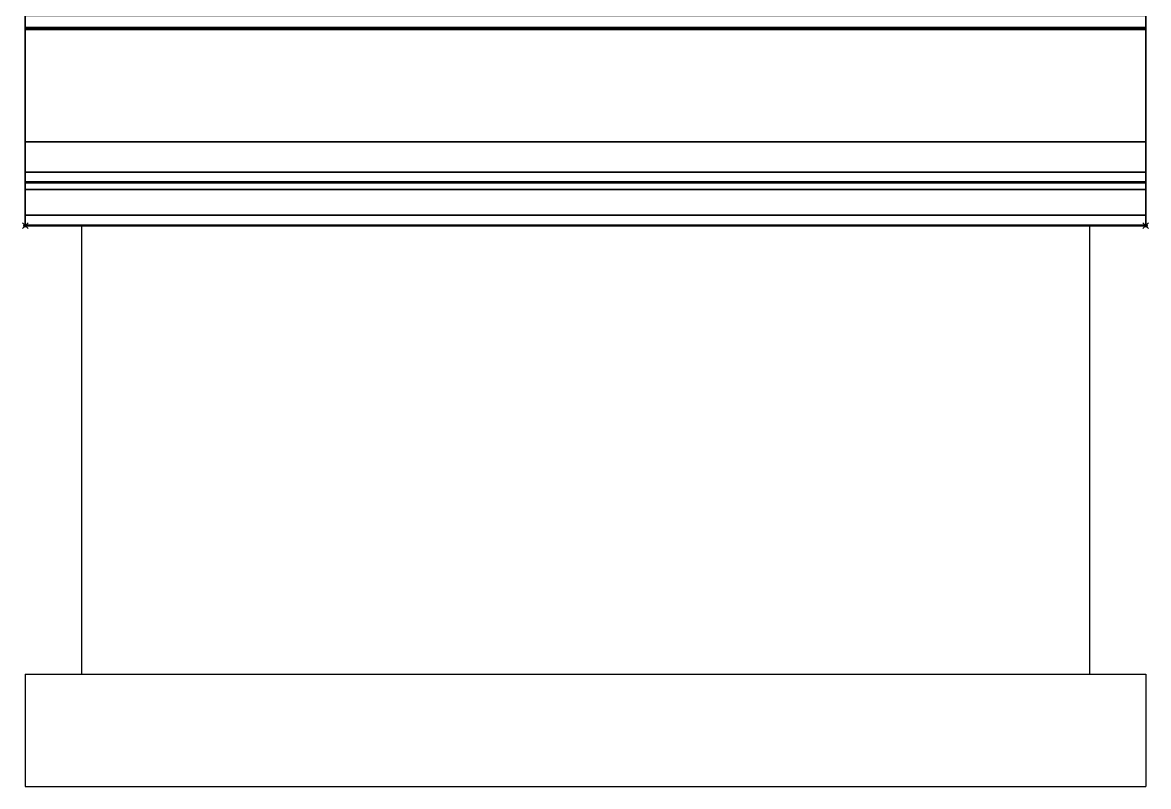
# Model space of a CAD drawing. Extents: x -1 to 401, y -1130 to 1.
# Drawn here: x -1 to 401, y -1130 to -857.5 of the extents above; entities that cross this region are included whole.
import ezdxf

# ---------------------------------------------------------------- set-up
doc = ezdxf.new("R2010")
doc.units = 0
doc.header["$PDMODE"] = 35
doc.layers.get('0').update_dxf_attribs({"lineweight": 13})
for name, color, linetype in [('IQ_200_2D', 1, 'Continuous'), ('IQ_200_3D', 1, 'Continuous'), ('IQ_204_2D', 7, 'Continuous'), ('IQ_BLACK_3D', 250, 'Continuous'), ('IQ_INS_3D', 3, 'Continuous')]:
    doc.layers.add(name, color=color, linetype=linetype)

# ---------------------------------------------------------------- blocks, each defined once
blk = doc.blocks.new('ELECTROLUX-MC-CRUSCOTTO400')
at = {"layer": 'IQ_200_2D'}
for p, q in [((0, 0), (0, -75)), ((400, 0), (400, -75)), ((0, -75), (400, -75))]:
    blk.add_line(p, q, dxfattribs=at)
at = {"layer": 'IQ_200_3D'}
for points in [[(0, -55.83, 654.41), (0, 0, 660.54), (400, 0, 660.54), (400, -55.83, 654.41)], [(0, 0, 660.54), (0, 0, 900), (400, 0, 900), (400, 0, 660.54)], [(0, 0, 900), (0, -62, 900), (400, -62, 900), (400, 0, 900)], [(0, -4.32, 810.26), (0, -59.37, 692.2), (400, -59.37, 692.2), (400, -4.32, 810.26)], [(0, -71.19, 877.81), (0, -4.82, 813.08), (400, -4.82, 813.08), (400, -71.19, 877.81)], [(0, -59.7, 690.72), (0, -59.7, 657.89), (400, -59.7, 657.89), (400, -59.7, 690.72)], [(0, -74.75, 884.46), (0, -71.19, 877.81), (400, -71.19, 877.81), (400, -74.75, 884.46)]]:
    blk.add_3dface(points, dxfattribs=at)
for points, invisible_edges in [([(0, -4.12, 811.75), (0, -4.1, 810.99), (400, -4.1, 810.99), (400, -4.12, 811.75)], 10), ([(0, -4.1, 810.99), (0, -4.32, 810.26), (400, -4.32, 810.26), (400, -4.1, 810.99)], 8), ([(0, -4.36, 812.47), (0, -4.12, 811.75), (400, -4.12, 811.75), (400, -4.36, 812.47)], 10), ([(0, -4.82, 813.08), (0, -4.36, 812.47), (400, -4.36, 812.47), (400, -4.82, 813.08)], 2), ([(0, -57.28, 654.56), (0, -55.83, 654.41), (400, -55.83, 654.41), (400, -57.28, 654.56)], 8), ([(0, -58.54, 655.29), (0, -57.28, 654.56), (400, -57.28, 654.56), (400, -58.54, 655.29)], 10), ([(0, -59.4, 656.46), (0, -58.54, 655.29), (400, -58.54, 655.29), (400, -59.4, 656.46)], 10), ([(0, -59.37, 692.2), (0, -59.51, 691.85), (400, -59.51, 691.85), (400, -59.37, 692.2)], 2), ([(0, -59.7, 657.89), (0, -59.4, 656.46), (400, -59.4, 656.46), (400, -59.7, 657.89)], 2), ([(0, -59.51, 691.85), (0, -59.62, 691.48), (400, -59.62, 691.48), (400, -59.51, 691.85)], 10), ([(0, -59.62, 691.48), (0, -59.68, 691.11), (400, -59.68, 691.11), (400, -59.62, 691.48)], 10), ([(0, -59.68, 691.11), (0, -59.7, 690.72), (400, -59.7, 690.72), (400, -59.68, 691.11)], 8), ([(0, -62, 900), (0, -69.22, 897.81), (400, -69.22, 897.81), (400, -62, 900)], 2), ([(0, -69.22, 897.81), (0, -74.01, 891.97), (400, -74.01, 891.97), (400, -69.22, 897.81)], 10), ([(0, -74.01, 891.97), (0, -74.75, 884.46), (400, -74.75, 884.46), (400, -74.01, 891.97)], 8)]:
    blk.add_3dface(points, dxfattribs=dict(at, invisible_edges=invisible_edges))
at = {"layer": 'IQ_INS_3D'}
for p in [(0, -75), (400, -75)]:
    blk.add_point(p, dxfattribs=at)
blk = doc.blocks.new('LogoELXProf1')
at = {"color": 0}
for points, invisible_edges in [([(10.79, 0), (10.79, -2.82), (3, -2.82), (0, 0)], 4), ([(3, -6.94), (0, -11.86), (0, 0), (3, -2.82)], 5), ([(13.13, 0), (16.13, 0), (13.13, -8.23)], 2), ([(16.13, -17.42), (13.13, -17.42), (13.13, -8.23), (16.13, 0)], 4), ([(46.34, 0), (49.34, 0), (49.34, -4.82), (46.34, -12.16)], 4), ([(78.26, 0), (81.26, 0), (78.26, -7.93)], 2), ([(81.26, -17.42), (78.26, -17.42), (78.26, -7.93), (81.26, 0)], 4), ([(0, -11.86), (3, -6.94), (3, -9.77), (3, -11.99)], 11), ([(10.32, -6.94), (10.32, -9.77), (3, -9.77), (3, -6.94)], 4), ([(21.16, -9.74), (18.22, -9.49), (18.7, -8.02), (21.3, -9.11)], 5), ([(21.59, -8.53), (21.3, -9.11), (18.7, -8.02), (19.47, -6.78)], 10), ([(19.47, -6.78), (20.49, -5.78), (22.02, -8.01), (21.59, -8.53)], 10), ([(20.49, -5.78), (21.73, -5.04), (22.57, -7.59), (22.02, -8.01)], 10), ([(23.22, -7.26), (21.73, -5.04), (23.15, -4.58), (23.94, -7.05)], 5), ([(22.57, -7.59), (21.73, -5.04), (23.22, -7.26)], 3), ([(24.73, -4.42), (24.73, -6.98), (23.94, -7.05), (23.15, -4.58)], 5), ([(25.37, -7.04), (24.73, -4.42), (26.17, -4.68), (25.96, -7.2)], 5), ([(24.73, -6.98), (24.73, -4.42), (25.37, -7.04)], 3), ([(25.96, -7.2), (26.17, -4.68), (27.45, -5.18), (26.51, -7.46)], 5), ([(26.51, -7.46), (27.45, -5.18), (28.56, -5.91), (26.98, -7.8)], 5), ([(28.56, -5.91), (29.47, -6.82), (27.37, -8.21), (26.98, -7.8)], 10), ([(27.66, -8.68), (27.37, -8.21), (29.47, -6.82), (30.17, -7.91)], 10), ([(27.85, -9.19), (27.66, -8.68), (30.17, -7.91)], 14), ([(27.85, -9.19), (30.17, -7.91), (30.66, -9.12), (27.91, -9.74)], 5), ([(35.9, -9.29), (35.61, -10.13), (33.22, -8.05), (34.03, -6.81)], 10), ([(36.35, -8.55), (34.03, -6.81), (35.09, -5.79), (36.94, -7.95)], 5), ([(35.9, -9.29), (34.03, -6.81), (36.35, -8.55)], 3), ([(36.37, -5.02), (37.67, -7.49), (36.94, -7.95), (35.09, -5.79)], 5), ([(37.67, -7.49), (36.37, -5.02), (37.82, -4.54), (38.49, -7.21)], 5), ([(39.4, -4.37), (38.49, -7.21), (37.82, -4.54)], 3), ([(39.4, -4.37), (40.78, -4.49), (39.4, -7.11), (38.49, -7.21)], 10), ([(40.78, -4.49), (42.1, -4.88), (40.36, -7.2), (39.4, -7.11)], 10), ([(42.1, -4.88), (43.33, -5.56), (41.2, -7.47), (40.36, -7.2)], 10), ([(43.33, -5.56), (44.47, -6.55), (41.94, -7.9), (41.2, -7.47)], 10), ([(42.62, -8.49), (41.94, -7.9), (44.47, -6.55)], 2), ([(49.34, -7.54), (49.34, -11.99), (46.34, -12.16), (49.34, -4.82)], 14), ([(49.34, -4.82), (52.06, -4.82), (52.06, -7.54), (49.34, -7.54)], 8), ([(54.59, -4.82), (57.56, -4.82), (57.56, -6.69)], 12), ([(54.59, -4.82), (57.56, -6.69), (57.87, -9.22), (57.64, -9.95)], 11), ([(57.56, -10.79), (54.59, -4.82), (57.64, -9.95)], 3), ([(57.56, -10.79), (57.56, -17.42), (54.59, -17.42), (54.59, -4.82)], 8), ([(58.17, -5.9), (58.96, -5.28), (59.38, -7.72), (57.56, -6.69)], 6), ([(58.75, -8.09), (58.25, -8.59), (57.56, -6.69)], 14), ([(59.38, -7.72), (58.75, -8.09), (57.56, -6.69)], 14), ([(58.25, -8.59), (57.87, -9.22), (57.56, -6.69)], 14), ([(60.12, -7.5), (58.96, -5.28), (59.91, -4.86), (60.96, -7.42)], 5), ([(60.12, -7.5), (59.38, -7.72), (58.96, -5.28)], 14), ([(61, -4.64), (62.21, -4.64), (60.96, -7.42), (59.91, -4.86)], 6), ([(62.21, -4.64), (62.21, -7.54), (60.96, -7.42)], 12), ([(66.03, -9.36), (65.74, -10.2), (63.36, -8.14), (64.17, -6.91)], 10), ([(64.17, -6.91), (65.23, -5.88), (66.48, -8.63), (66.03, -9.36)], 10), ([(65.23, -5.88), (66.51, -5.11), (67.07, -8.02), (66.48, -8.63)], 10), ([(66.51, -5.11), (67.96, -4.62), (67.8, -7.56), (67.07, -8.02)], 10), ([(68.63, -7.27), (67.8, -7.56), (67.96, -4.62), (69.54, -4.44)], 10), ([(69.54, -4.44), (69.54, -7.17), (68.63, -7.27)], 13), ([(69.54, -4.44), (71.12, -4.62), (70.45, -7.27), (69.54, -7.17)], 10), ([(71.12, -4.62), (72.57, -5.11), (71.28, -7.56), (70.45, -7.27)], 10), ([(72.57, -5.11), (73.84, -5.88), (72, -8.02), (71.28, -7.56)], 10), ([(73.84, -5.88), (72.6, -8.63), (72, -8.02)], 13), ([(72.6, -8.63), (73.84, -5.88), (74.91, -6.91), (73.05, -9.36)], 5), ([(75.72, -8.14), (73.34, -10.2), (73.05, -9.36), (74.91, -6.91)], 5), ([(83.55, -4.82), (86.58, -4.82), (86.58, -12.17), (83.55, -12.42)], 4), ([(95.1, -4.82), (95.1, -12.34), (92.08, -12.14), (92.08, -4.82)], 2), ([(96.91, -4.82), (100.16, -4.82), (98.77, -7.37)], 2), ([(102.9, -8.59), (101.26, -10.77), (98.77, -7.37), (100.16, -4.82)], 5), ([(102.9, -8.59), (106.9, -7.55), (104.56, -10.74), (101.26, -10.77)], 13), ([(105.63, -4.82), (108.9, -4.82), (106.9, -7.55), (102.9, -8.59)], 4), ([(0, -11.86), (3, -11.99), (3.02, -12.45), (0.08, -13.08)], 5), ([(3.02, -12.45), (3.1, -12.86), (0.08, -13.08)], 14), ([(0.32, -14.18), (0.08, -13.08), (3.1, -12.86), (3.22, -13.21)], 10), ([(3.22, -13.21), (3.37, -13.52), (0.74, -15.14), (0.32, -14.18)], 10), ([(3.37, -13.52), (3.56, -13.78), (0.74, -15.14)], 14), ([(3.56, -13.78), (3.77, -14), (1.33, -15.94), (0.74, -15.14)], 10), ([(3.77, -14), (2.12, -16.58), (1.33, -15.94)], 13), ([(2.12, -16.58), (3.77, -14), (4, -14.17), (3.09, -17.05)], 5), ([(4, -14.17), (4.24, -14.32), (3.09, -17.05)], 14), ([(4.24, -14.32), (4.49, -14.42), (3.09, -17.05)], 14), ([(4.49, -14.42), (4.75, -14.5), (4.27, -17.33), (3.09, -17.05)], 10), ([(4.75, -14.5), (5, -14.56), (4.27, -17.33)], 14), ([(4.27, -17.33), (5, -14.56), (5.25, -14.58), (5.45, -17.41)], 5), ([(5.45, -17.41), (5.25, -14.58), (5.48, -14.59), (11, -17.41)], 5), ([(11, -14.59), (11, -17.41), (5.48, -14.59)], 2), ([(18.05, -11.15), (18.22, -9.49), (21.16, -9.74), (21.09, -11.85)], 14), ([(18.21, -12.77), (18.05, -11.15), (21.09, -11.85), (21.21, -12.67)], 10), ([(21.21, -12.67), (21.49, -13.39), (18.69, -14.2), (18.21, -12.77)], 10), ([(21.49, -13.39), (21.93, -14), (19.45, -15.42), (18.69, -14.2)], 10), ([(20.46, -16.4), (19.45, -15.42), (21.93, -14), (22.49, -14.49)], 10), ([(22.49, -14.49), (21.71, -17.12), (20.46, -16.4)], 13), ([(21.09, -11.85), (21.16, -9.74), (27.91, -9.74), (30.93, -11.85)], 5), ([(21.71, -17.12), (22.49, -14.49), (23.19, -14.86), (23.17, -17.57)], 5), ([(23.17, -17.57), (23.19, -14.86), (23.99, -15.09), (24.8, -17.73)], 5), ([(24.9, -15.17), (24.8, -17.73), (23.99, -15.09)], 3), ([(24.9, -15.17), (25.75, -15.11), (25.93, -17.66), (24.8, -17.73)], 10), ([(25.75, -15.11), (26.49, -14.93), (27.03, -17.43), (25.93, -17.66)], 10), ([(26.49, -14.93), (27.14, -14.63), (28.09, -17.01), (27.03, -17.43)], 10), ([(27.14, -14.63), (27.74, -14.23), (29.13, -16.37), (28.09, -17.01)], 10), ([(27.74, -14.23), (28.32, -13.71), (30.12, -15.47), (29.13, -16.37)], 8), ([(27.91, -9.74), (30.66, -9.12), (30.91, -10.45), (30.93, -11.85)], 9), ([(32.71, -9.48), (33.22, -8.05), (35.61, -10.13), (32.52, -11.07)], 6), ([(32.52, -11.07), (35.61, -10.13), (35.51, -11.07)], 13), ([(32.71, -12.66), (32.52, -11.07), (35.61, -12.01), (33.22, -14.09)], 6), ([(32.52, -11.07), (35.51, -11.07), (35.61, -12.01)], 13), ([(35.9, -12.86), (34.03, -15.33), (33.22, -14.09), (35.61, -12.01)], 5), ([(34.03, -15.33), (35.9, -12.86), (36.35, -13.59), (35.09, -16.36)], 5), ([(36.94, -14.2), (36.37, -17.12), (35.09, -16.36), (36.35, -13.59)], 5), ([(36.37, -17.12), (36.94, -14.2), (37.67, -14.65), (37.82, -17.61)], 5), ([(37.82, -17.61), (37.67, -14.65), (38.49, -14.94)], 13), ([(38.49, -14.94), (39.4, -15.04), (39.4, -17.78), (37.82, -17.61)], 10), ([(40.78, -17.65), (39.4, -17.78), (39.4, -15.04), (40.36, -14.95)], 10), ([(40.36, -14.95), (41.2, -14.68), (42.1, -17.27), (40.78, -17.65)], 10), ([(41.2, -14.68), (41.94, -14.25), (43.33, -16.59), (42.1, -17.27)], 10), ([(41.94, -14.25), (42.62, -13.66), (44.47, -15.59), (43.33, -16.59)], 8), ([(46.34, -12.16), (49.34, -11.99), (49.39, -12.48)], 13), ([(49.39, -12.48), (49.5, -12.9), (46.48, -13.34), (46.34, -12.16)], 10), ([(46.78, -14.4), (46.48, -13.34), (49.5, -12.9), (49.64, -13.27)], 10), ([(49.64, -13.27), (49.82, -13.59), (47.24, -15.31), (46.78, -14.4)], 10), ([(47.24, -15.31), (49.82, -13.59), (50.04, -13.85), (47.87, -16.08)], 5), ([(47.87, -16.08), (50.04, -13.85), (50.27, -14.07), (48.67, -16.68)], 5), ([(48.67, -16.68), (50.27, -14.07), (50.53, -14.24), (49.66, -17.11)], 5), ([(50.53, -14.24), (50.8, -14.38), (49.66, -17.11)], 14), ([(50.8, -14.38), (51.07, -14.48), (49.66, -17.11)], 14), ([(51.07, -14.48), (51.35, -14.55), (50.84, -17.36), (49.66, -17.11)], 10), ([(51.35, -14.55), (51.62, -14.59), (50.84, -17.36)], 14), ([(51.62, -14.59), (51.88, -14.6), (52.11, -17.42), (50.84, -17.36)], 10), ([(52.12, -14.6), (52.11, -17.42), (51.88, -14.6)], 2), ([(65.64, -11.12), (62.85, -12.67), (62.67, -11.12), (62.85, -9.56)], 9), ([(62.85, -9.56), (63.36, -8.14), (65.74, -10.2), (65.64, -11.12)], 10), ([(62.85, -12.67), (65.64, -11.12), (65.74, -12.04), (63.36, -14.09)], 5), ([(66.03, -12.87), (63.36, -14.09), (65.74, -12.04)], 3), ([(66.03, -12.87), (66.48, -13.61), (64.17, -15.33), (63.36, -14.09)], 10), ([(66.48, -13.61), (67.07, -14.21), (65.23, -16.35), (64.17, -15.33)], 10), ([(67.07, -14.21), (67.8, -14.67), (66.51, -17.13), (65.23, -16.35)], 10), ([(67.96, -17.62), (66.51, -17.13), (67.8, -14.67), (68.63, -14.96)], 10), ([(68.63, -14.96), (69.54, -15.07), (69.54, -17.79), (67.96, -17.62)], 10), ([(71.12, -17.62), (69.54, -17.79), (70.45, -14.96), (71.28, -14.67)], 10), ([(69.54, -17.79), (69.54, -15.07), (70.45, -14.96)], 13), ([(71.28, -14.67), (72, -14.21), (72.57, -17.13), (71.12, -17.62)], 10), ([(72, -14.21), (72.6, -13.61), (73.84, -16.35), (72.57, -17.13)], 10), ([(72.6, -13.61), (73.05, -12.87), (74.91, -15.33), (73.84, -16.35)], 10), ([(73.05, -12.87), (73.34, -12.04), (75.72, -14.09), (74.91, -15.33)], 10), ([(73.34, -10.2), (75.72, -8.14), (76.23, -9.56), (73.44, -11.12)], 5), ([(76.23, -12.67), (75.72, -14.09), (73.34, -12.04), (73.44, -11.12)], 10), ([(76.42, -11.12), (76.23, -12.67), (73.44, -11.12), (76.23, -9.56)], 6), ([(83.55, -12.42), (86.58, -12.17), (86.62, -12.78), (83.65, -13.55)], 5), ([(86.74, -13.32), (83.65, -13.55), (86.62, -12.78)], 3), ([(83.92, -14.54), (83.65, -13.55), (86.74, -13.32), (86.94, -13.78)], 10), ([(84.35, -15.4), (83.92, -14.54), (86.94, -13.78), (84.92, -16.12)], 6), ([(84.92, -16.12), (86.94, -13.78), (87.21, -14.16)], 13), ([(87.21, -14.16), (87.53, -14.46), (85.62, -16.71), (84.92, -16.12)], 10), ([(87.53, -14.46), (87.91, -14.7), (86.42, -17.16), (85.62, -16.71)], 10), ([(87.91, -14.7), (88.34, -14.86), (87.32, -17.48), (86.42, -17.16)], 10), ([(88.34, -14.86), (88.82, -14.96), (88.28, -17.68), (87.32, -17.48)], 10), ([(89.3, -17.74), (88.28, -17.68), (88.82, -14.96), (89.33, -14.99)], 10), ([(89.3, -17.74), (89.33, -14.99), (89.84, -14.96), (90.33, -17.68)], 5), ([(90.33, -17.68), (89.84, -14.96), (90.31, -14.86), (91.3, -17.48)], 5), ([(90.31, -14.86), (90.74, -14.7), (91.3, -17.48)], 14), ([(90.74, -14.7), (91.12, -14.46), (92.2, -17.15), (91.3, -17.48)], 10), ([(93.02, -16.69), (91.12, -14.46), (91.45, -14.15), (93.72, -16.1)], 5), ([(92.2, -17.15), (91.12, -14.46), (93.02, -16.69)], 3), ([(93.72, -16.1), (91.45, -14.15), (91.71, -13.77), (94.3, -15.36)], 5), ([(91.91, -13.31), (95, -13.49), (94.73, -14.5), (91.71, -13.77)], 5), ([(94.73, -14.5), (94.3, -15.36), (91.71, -13.77)], 14), ([(95, -13.49), (91.91, -13.31), (92.03, -12.77)], 13), ([(92.03, -12.77), (92.08, -12.14), (95.1, -12.34), (95, -13.49)], 10), ([(99.71, -17.42), (96.48, -17.42), (98.65, -14.4), (102.9, -12.97)], 4), ([(101.26, -10.77), (104.56, -10.74), (102.9, -12.97), (98.65, -14.4)], 7), ([(102.9, -12.97), (104.56, -10.74), (106.45, -13.39)], 13), ([(106.1, -17.42), (102.9, -12.97), (106.45, -13.39), (109.33, -17.42)], 2), ([(0.6, -21.3), (-0.63, -20.16), (1.69, -20.16), (1.77, -21.3)], 5), ([(-0.63, -20.16), (0.6, -21.3), (0.6, -22.99), (-0.63, -26.18)], 5), ([(0.6, -24.14), (0.6, -26.18), (-0.63, -26.18), (0.6, -22.99)], 12), ([(0.6, -22.99), (1.77, -22.99), (1.69, -24.14), (0.6, -24.14)], 10), ([(1.77, -21.3), (1.69, -20.16), (2.2, -20.22), (1.98, -21.37)], 5), ([(1.77, -22.99), (1.98, -22.93), (2.2, -24.07), (1.69, -24.14)], 10), ([(1.98, -21.37), (2.2, -20.22), (2.68, -20.42)], 13), ([(2.68, -20.42), (3.09, -20.74), (2.17, -21.48), (1.98, -21.37)], 10), ([(2.68, -23.87), (2.2, -24.07), (1.98, -22.93), (2.17, -22.81)], 10), ([(3.09, -20.74), (3.41, -21.15), (2.32, -21.64), (2.17, -21.48)], 10), ([(2.17, -22.81), (2.32, -22.66), (3.09, -23.55), (2.68, -23.87)], 10), ([(3.41, -21.15), (3.61, -21.63), (2.43, -21.83), (2.32, -21.64)], 10), ([(3.41, -23.14), (2.32, -22.66), (2.43, -22.47), (3.61, -22.66)], 5), ([(2.32, -22.66), (3.41, -23.14), (3.09, -23.55)], 13), ([(3.61, -21.63), (3.68, -22.15), (2.48, -22.04), (2.43, -21.83)], 10), ([(3.61, -22.66), (2.43, -22.47), (2.48, -22.26), (3.68, -22.15)], 5), ([(3.68, -22.15), (2.48, -22.26), (2.48, -22.04)], 13), ([(11.13, -20.16), (10.01, -21.29), (8.77, -20.16)], 3), ([(8.77, -20.16), (10.01, -21.29), (10.01, -22.97), (8.77, -26.18)], 5), ([(10.01, -24.1), (10.01, -26.18), (8.77, -26.18), (10.01, -22.97)], 12), ([(11.13, -20.16), (11.64, -20.22), (11.11, -21.29), (10.01, -21.29)], 10), ([(11.09, -24.1), (10.01, -24.1), (10.01, -22.97), (11.11, -22.97)], 10), ([(11.09, -24.1), (11.11, -22.97), (11.31, -22.91), (12.1, -23.8)], 13), ([(12.1, -23.8), (13.55, -26.18), (12.14, -26.18), (11.09, -24.1)], 8), ([(11.31, -21.36), (11.11, -21.29), (11.64, -20.22), (12.12, -20.41)], 10), ([(12.12, -20.41), (12.52, -20.72), (11.49, -21.48), (11.31, -21.36)], 10), ([(11.49, -22.79), (12.45, -23.57), (12.1, -23.8), (11.31, -22.91)], 5), ([(12.52, -20.72), (11.63, -21.63), (11.49, -21.48)], 13), ([(11.63, -22.63), (12.74, -23.27), (12.45, -23.57), (11.49, -22.79)], 5), ([(11.63, -21.63), (12.52, -20.72), (12.84, -21.12), (11.73, -21.82)], 5), ([(12.74, -23.27), (11.63, -22.63), (11.73, -22.45), (12.96, -22.91)], 5), ([(11.73, -21.82), (12.84, -21.12), (13.04, -21.59), (11.79, -22.03)], 5), ([(13.08, -22.51), (12.96, -22.91), (11.73, -22.45), (11.79, -22.24)], 10), ([(11.79, -22.03), (13.04, -21.59), (13.12, -22.1)], 13), ([(11.79, -22.24), (11.79, -22.03), (13.12, -22.1), (13.08, -22.51)], 10), ([(18.21, -22.36), (19.32, -22.65), (19.25, -23.17), (18.11, -23.17)], 5), ([(18.11, -23.17), (19.25, -23.17), (19.32, -23.68), (18.21, -23.98)], 5), ([(19.32, -22.65), (18.21, -22.36), (18.53, -21.6), (19.52, -22.17)], 5), ([(19.52, -24.16), (18.53, -24.73), (18.21, -23.98), (19.32, -23.68)], 5), ([(19.52, -22.17), (18.53, -21.6), (19.02, -20.96), (19.83, -21.76)], 5), ([(20.24, -21.45), (19.02, -20.96), (19.67, -20.46), (20.72, -21.25)], 5), ([(19.83, -21.76), (19.02, -20.96), (20.24, -21.45)], 3), ([(20.43, -20.15), (21.24, -21.18), (20.72, -21.25), (19.67, -20.46)], 5), ([(21.24, -21.18), (20.43, -20.15), (21.24, -20.04), (21.75, -21.25)], 5), ([(22.05, -20.15), (21.75, -21.25), (21.24, -20.04)], 3), ([(22.23, -21.45), (21.75, -21.25), (22.05, -20.15), (22.8, -20.46)], 10), ([(22.64, -21.76), (22.23, -21.45), (22.8, -20.46), (23.45, -20.96)], 10), ([(22.64, -21.76), (23.45, -20.96), (23.94, -21.6), (22.95, -22.17)], 5), ([(24.26, -22.36), (23.15, -22.65), (22.95, -22.17), (23.94, -21.6)], 5), ([(23.15, -23.68), (23.94, -24.73), (22.95, -24.16)], 3), ([(23.15, -22.65), (24.26, -22.36), (24.36, -23.17), (23.22, -23.17)], 5), ([(24.26, -23.98), (23.94, -24.73), (23.15, -23.68), (23.22, -23.17)], 10), ([(23.22, -23.17), (24.36, -23.17), (24.26, -23.98)], 13), ([(33.26, -20.16), (33.26, -21.29), (30.78, -21.29), (29.54, -20.16)], 4), ([(29.54, -20.16), (30.78, -21.29), (30.78, -22.56), (30.78, -23.7)], 13), ([(30.78, -23.7), (30.78, -26.18), (29.54, -26.18), (29.54, -20.16)], 8), ([(33.05, -23.7), (30.78, -23.7), (30.78, -22.56), (33.05, -22.56)], 2), ([(42.19, -20.16), (42.19, -21.29), (39.61, -21.29), (38.37, -20.16)], 4), ([(38.37, -20.16), (39.61, -21.29), (39.61, -22.48), (38.37, -24.22)], 5), ([(39.61, -23.62), (39.6, -23.92), (38.37, -24.22), (39.61, -22.48)], 14), ([(39.66, -24.21), (38.42, -24.66), (38.37, -24.22), (39.6, -23.92)], 5), ([(39.61, -22.48), (42.02, -22.48), (42.02, -23.62), (39.61, -23.62)], 8), ([(47.43, -21.46), (47.53, -20.94), (48.67, -21.52), (48.63, -21.65)], 10), ([(47.45, -21.99), (47.43, -21.46), (48.62, -21.78), (48.65, -21.91)], 10), ([(48.62, -21.78), (47.43, -21.46), (48.63, -21.65)], 3), ([(48.65, -21.91), (48.71, -22.03), (47.58, -22.51), (47.45, -21.99)], 10), ([(47.89, -20.58), (48.73, -21.4), (48.67, -21.52), (47.53, -20.94)], 5), ([(48.71, -22.03), (47.92, -22.91), (47.58, -22.51)], 13), ([(48.31, -20.31), (48.94, -21.24), (48.83, -21.31), (47.89, -20.58)], 5), ([(47.89, -20.58), (48.83, -21.31), (48.73, -21.4)], 13), ([(48.79, -22.13), (48.34, -23.23), (47.92, -22.91), (48.71, -22.03)], 5), ([(48.79, -20.13), (49.07, -21.2), (48.94, -21.24), (48.31, -20.31)], 5), ([(48.34, -23.23), (48.79, -22.13), (48.9, -22.21)], 13), ([(48.34, -23.23), (48.9, -22.21), (49.02, -22.26), (48.82, -23.45)], 5), ([(49.29, -20.06), (49.53, -21.23), (49.2, -21.19), (48.79, -20.13)], 5), ([(49.07, -21.2), (48.79, -20.13), (49.2, -21.19)], 3), ([(48.82, -23.45), (49.02, -22.26), (49.71, -22.52), (49.36, -23.67)], 5), ([(49.75, -20.09), (50.2, -20.22), (49.53, -21.23), (49.29, -20.06)], 6), ([(49.36, -23.67), (49.71, -22.52), (50.37, -22.81), (49.87, -23.93)], 5), ([(50.2, -20.22), (50.61, -20.44), (49.83, -21.33), (49.53, -21.23)], 10), ([(50.61, -20.44), (50.96, -20.75), (50.11, -21.5), (49.83, -21.33)], 10), ([(49.87, -23.93), (50.37, -22.81), (50.74, -23.03), (50, -24.03)], 5), ([(50, -24.03), (50.74, -23.03), (51.05, -23.3)], 13), ([(51.05, -23.3), (51.31, -23.63), (50.11, -24.15), (50, -24.03)], 10), ([(50.96, -20.75), (51.23, -21.12), (50.34, -21.74), (50.11, -21.5)], 8), ([(51.31, -23.63), (51.46, -24.03), (50.18, -24.3), (50.11, -24.15)], 10), ([(51.46, -24.03), (51.51, -24.45), (50.21, -24.45), (50.18, -24.3)], 10), ([(56.52, -21.46), (56.62, -20.94), (57.76, -21.52), (57.73, -21.65)], 10), ([(56.54, -21.99), (56.52, -21.46), (57.72, -21.78), (57.75, -21.91)], 10), ([(57.72, -21.78), (56.52, -21.46), (57.73, -21.65)], 3), ([(57.75, -21.91), (57.81, -22.03), (56.68, -22.51), (56.54, -21.99)], 10), ([(56.98, -20.58), (57.83, -21.4), (57.76, -21.52), (56.62, -20.94)], 5), ([(57.81, -22.03), (57.01, -22.91), (56.68, -22.51)], 13), ([(57.41, -20.31), (58.04, -21.24), (57.92, -21.31), (56.98, -20.58)], 5), ([(56.98, -20.58), (57.92, -21.31), (57.83, -21.4)], 13), ([(57.89, -22.13), (57.43, -23.23), (57.01, -22.91), (57.81, -22.03)], 5), ([(57.88, -20.13), (58.16, -21.2), (58.04, -21.24), (57.41, -20.31)], 5), ([(57.43, -23.23), (57.89, -22.13), (58, -22.21)], 13), ([(57.43, -23.23), (58, -22.21), (58.12, -22.26), (57.91, -23.45)], 5), ([(58.39, -20.06), (58.62, -21.23), (58.3, -21.19), (57.88, -20.13)], 5), ([(58.16, -21.2), (57.88, -20.13), (58.3, -21.19)], 3), ([(57.91, -23.45), (58.12, -22.26), (58.81, -22.52), (58.45, -23.67)], 5), ([(58.85, -20.09), (59.3, -20.22), (58.62, -21.23), (58.39, -20.06)], 6), ([(58.45, -23.67), (58.81, -22.52), (59.47, -22.81), (58.97, -23.93)], 5), ([(59.3, -20.22), (59.7, -20.44), (58.93, -21.33), (58.62, -21.23)], 10), ([(59.7, -20.44), (60.05, -20.75), (59.21, -21.5), (58.93, -21.33)], 10), ([(58.97, -23.93), (59.47, -22.81), (59.83, -23.03), (59.1, -24.03)], 5), ([(59.1, -24.03), (59.83, -23.03), (60.15, -23.3)], 13), ([(60.15, -23.3), (60.41, -23.63), (59.2, -24.15), (59.1, -24.03)], 10), ([(60.41, -23.63), (60.55, -24.03), (59.27, -24.3), (59.2, -24.15)], 10), ([(60.05, -20.75), (60.33, -21.12), (59.44, -21.74), (59.21, -21.5)], 8), ([(60.55, -24.03), (60.61, -24.45), (59.3, -24.45), (59.27, -24.3)], 10), ([(72.18, -23.17), (72.29, -22.36), (73.5, -22.68), (73.44, -23.17)], 10), ([(72.29, -23.98), (72.18, -23.17), (73.44, -23.17), (73.5, -23.65)], 10), ([(73.69, -22.23), (73.5, -22.68), (72.29, -22.36), (72.6, -21.6)], 10), ([(72.6, -24.73), (72.29, -23.98), (73.5, -23.65), (73.69, -24.1)], 10), ([(73.99, -21.84), (72.6, -21.6), (73.1, -20.96), (74.37, -21.54)], 5), ([(73.69, -22.23), (72.6, -21.6), (73.99, -21.84)], 3), ([(73.99, -24.49), (73.1, -25.38), (72.6, -24.73), (73.69, -24.1)], 5), ([(73.75, -20.46), (74.5, -20.15), (74.37, -21.54), (73.1, -20.96)], 6), ([(74.83, -21.36), (74.37, -21.54), (74.5, -20.15), (75.31, -20.04)], 10), ([(75.31, -20.04), (75.31, -21.29), (74.83, -21.36)], 13), ([(75.31, -21.29), (75.31, -20.04), (76.12, -20.15), (75.79, -21.36)], 5), ([(75.79, -21.36), (76.12, -20.15), (76.87, -20.46), (76.25, -21.54)], 5), ([(76.25, -21.54), (76.87, -20.46), (77.52, -20.96), (76.63, -21.84)], 5), ([(78.02, -21.6), (76.93, -22.23), (76.63, -21.84), (77.52, -20.96)], 5), ([(78.02, -24.73), (76.63, -24.49), (76.93, -24.1), (78.33, -23.98)], 5), ([(78.02, -21.6), (77.12, -22.68), (76.93, -22.23)], 13), ([(77.12, -23.65), (78.44, -23.17), (78.33, -23.98), (76.93, -24.1)], 5), ([(77.12, -22.68), (78.02, -21.6), (78.33, -22.36), (77.18, -23.17)], 5), ([(78.44, -23.17), (77.12, -23.65), (77.18, -23.17), (78.33, -22.36)], 5), ([(84.82, -20.16), (87.58, -24.06), (84.87, -22.39), (83.62, -20.16)], 6), ([(83.62, -26.18), (83.62, -20.16), (84.87, -22.39), (84.87, -26.18)], 2), ([(87.58, -24.06), (88.83, -26.18), (87.62, -26.18), (84.87, -22.39)], 9), ([(87.58, -24.06), (87.58, -20.16), (88.83, -20.16), (88.83, -26.18)], 8), ([(96.21, -23.64), (93.74, -26.18), (96.73, -20.16), (96.77, -22.41)], 5), ([(93.74, -26.18), (96.21, -23.64), (95.66, -24.88), (95.07, -26.18)], 3), ([(97.88, -24.88), (95.66, -24.88), (96.21, -23.64), (97.33, -23.64)], 10), ([(97.33, -23.64), (96.77, -22.41), (96.73, -20.16), (99.8, -26.18)], 10), ([(99.8, -26.18), (98.47, -26.18), (97.88, -24.88), (97.33, -23.64)], 12), ([(104.71, -20.16), (105.95, -20.16), (105.95, -25.04), (104.71, -26.18)], 4), ([(18.53, -24.73), (19.52, -24.16), (19.83, -24.57), (19.02, -25.38)], 5), ([(19.67, -25.88), (19.02, -25.38), (19.83, -24.57), (20.24, -24.89)], 10), ([(20.24, -24.89), (20.43, -26.19), (19.67, -25.88)], 13), ([(20.43, -26.19), (20.24, -24.89), (20.72, -25.08), (21.24, -26.29)], 5), ([(21.24, -25.15), (21.24, -26.29), (20.72, -25.08)], 3), ([(21.24, -25.15), (21.75, -25.08), (22.05, -26.19), (21.24, -26.29)], 10), ([(21.75, -25.08), (22.23, -24.89), (22.8, -25.88), (22.05, -26.19)], 10), ([(22.23, -24.89), (22.64, -24.57), (23.45, -25.38), (22.8, -25.88)], 10), ([(23.45, -25.38), (22.64, -24.57), (22.95, -24.16), (23.94, -24.73)], 5), ([(38.42, -24.66), (39.66, -24.21), (39.79, -24.49), (38.56, -25.07)], 5), ([(39.79, -24.49), (39.98, -24.72), (38.78, -25.44), (38.56, -25.07)], 10), ([(39.98, -24.72), (39.46, -25.98), (39.09, -25.75), (38.78, -25.44)], 9), ([(39.46, -25.98), (39.98, -24.72), (40.23, -24.89), (39.87, -26.13)], 5), ([(39.87, -26.13), (40.23, -24.89), (40.51, -25), (40.3, -26.18)], 5), ([(40.81, -25.04), (40.3, -26.18), (40.51, -25)], 3), ([(42.24, -26.18), (40.3, -26.18), (40.81, -25.04), (42.24, -25.04)], 2), ([(47.95, -24.22), (48.25, -24.57), (47.23, -25.24), (47, -24.81)], 2), ([(48.25, -24.57), (48.62, -24.85), (47.54, -25.61), (47.23, -25.24)], 10), ([(47.54, -25.61), (48.62, -24.85), (47.92, -25.91)], 3), ([(48.62, -24.85), (49.04, -25.04), (48.38, -26.13), (47.92, -25.91)], 10), ([(49.04, -25.04), (49.49, -25.14), (48.87, -26.25), (48.38, -26.13)], 10), ([(49.37, -26.28), (48.87, -26.25), (49.49, -25.14), (49.65, -25.14)], 10), ([(49.65, -25.14), (49.81, -25.1), (50, -26.18), (49.37, -26.28)], 10), ([(50.59, -25.97), (50, -26.18), (49.81, -25.1), (49.95, -25.02)], 10), ([(50.06, -24.91), (51.13, -25.65), (50.59, -25.97), (49.95, -25.02)], 5), ([(50.15, -24.77), (51.35, -25.28), (51.13, -25.65), (50.06, -24.91)], 5), ([(50.2, -24.62), (51.47, -24.88), (51.35, -25.28), (50.15, -24.77)], 5), ([(50.2, -24.62), (50.21, -24.45), (51.51, -24.45), (51.47, -24.88)], 10), ([(57.05, -24.22), (57.35, -24.57), (56.33, -25.24), (56.1, -24.81)], 2), ([(57.35, -24.57), (57.72, -24.85), (56.64, -25.61), (56.33, -25.24)], 10), ([(56.64, -25.61), (57.72, -24.85), (57.02, -25.91)], 3), ([(57.72, -24.85), (58.13, -25.04), (57.48, -26.13), (57.02, -25.91)], 10), ([(58.13, -25.04), (58.59, -25.14), (57.96, -26.25), (57.48, -26.13)], 10), ([(58.47, -26.28), (57.96, -26.25), (58.59, -25.14), (58.75, -25.14)], 10), ([(58.75, -25.14), (58.9, -25.1), (59.09, -26.18), (58.47, -26.28)], 10), ([(59.69, -25.97), (59.09, -26.18), (58.9, -25.1), (59.04, -25.02)], 10), ([(59.16, -24.91), (60.23, -25.65), (59.69, -25.97), (59.04, -25.02)], 5), ([(59.25, -24.77), (60.44, -25.28), (60.23, -25.65), (59.16, -24.91)], 5), ([(59.29, -24.62), (60.57, -24.88), (60.44, -25.28), (59.25, -24.77)], 5), ([(59.29, -24.62), (59.3, -24.45), (60.61, -24.45), (60.57, -24.88)], 10), ([(73.1, -25.38), (73.99, -24.49), (74.37, -24.79), (73.75, -25.88)], 5), ([(74.83, -24.98), (74.5, -26.19), (73.75, -25.88), (74.37, -24.79)], 5), ([(74.5, -26.19), (74.83, -24.98), (75.31, -25.04), (75.31, -26.29)], 5), ([(75.79, -24.98), (76.12, -26.19), (75.31, -26.29), (75.31, -25.04)], 5), ([(76.12, -26.19), (75.79, -24.98), (76.25, -24.79), (76.87, -25.88)], 5), ([(76.25, -24.79), (76.63, -24.49), (77.52, -25.38), (76.87, -25.88)], 10), ([(77.52, -25.38), (76.63, -24.49), (78.02, -24.73)], 3), ([(108.27, -26.18), (104.71, -26.18), (105.95, -25.04), (108.27, -25.04)], 2)]:
    blk.add_3dface(points, dxfattribs=dict(at, invisible_edges=invisible_edges))
blk.add_3dface([(65.72, -26.18), (65.72, -20.16), (66.96, -20.16), (66.96, -26.18)], dxfattribs=at)
blk = doc.blocks.new('Logo small')
at = {"layer": 'IQ_BLACK_3D', "extrusion": (0, -1, -2.22045e-16), "xscale": 0.5, "yscale": 0.5, "zscale": 0.5}
blk.add_blockref('LogoELXProf1', (-19.56, 6.87), dxfattribs=at)
at = {"layer": 'IQ_BLACK_3D'}
mesh = blk.add_polyface(dxfattribs=at)
corners = [(-21.79, 0, 6.87), (-34.89, 0, 6.87), (-34.89, 0, -6.22), (-21.79, 0, -6.22), (-26.59, 0, -5.55), (-26.59, 0, 6.23), (-25.16, 0, 5.58), (-23.95, 0, 4.6), (-23.02, 0, 3.34), (-22.43, 0, 1.89), (-22.24, 0, 0.34), (-22.43, 0, -1.21), (-23.02, 0, -2.66), (-23.95, 0, -3.92), (-25.16, 0, -4.9), (-27.19, 0, 5.38), (-27.54, 0, 4.15), (-28.16, 0, 3.04), (-29.02, 0, 2.1), (-30.06, 0, 1.36), (-31.24, 0, 0.89), (-32.5, 0, 0.68), (-34.44, 0, 0.68), (-34.18, 0, 2.13), (-33.56, 0, 3.48), (-32.64, 0, 4.63), (-31.47, 0, 5.53), (-30.12, 0, 6.11), (-28.66, 0, 6.35), (-27.19, 0, 6.23), (-32.5, 0), (-31.24, 0, -0.2), (-30.06, 0, -0.68), (-29.02, 0, -1.41), (-28.16, 0, -2.36), (-27.54, 0, -3.47), (-27.19, 0, -4.69), (-27.19, 0, -5.7), (-28.67, 0, -5.78), (-30.13, 0, -5.51), (-31.48, 0, -4.89), (-32.64, 0, -3.98), (-33.56, 0, -2.81), (-34.17, 0, -1.46), (-34.44, 0)]
mesh.append_faces([[corners[k] for k in face] for face in [(14, 3, 13), (41, 2, 40), (39, 2, 38), (9, 0, 8), (7, 0, 6), (6, 0, 5), (15, 5, 29), (21, 30, 20), (24, 1, 23)]], dxfattribs={"vtx0": -1, "vtx1": -1})
mesh.append_faces([[corners[k] for k in face] for face in [(4, 37, 3)]], dxfattribs={"vtx0": -1, "vtx1": -1, "vtx2": -1})
mesh.append_faces([[corners[k] for k in face] for face in [(3, 14, 4), (3, 37, 38, 2), (4, 36, 37), (17, 33, 34, 16), (3, 10, 11), (2, 41, 42), (2, 42, 43), (19, 32, 33, 18), (19, 31, 32), (20, 30, 31, 19), (0, 7, 8), (16, 4, 5, 15), (10, 3, 0), (1, 25, 26), (28, 0, 1)]], dxfattribs={"vtx0": -1, "vtx2": -1})
mesh.append_faces([[corners[k] for k in face] for face in [(12, 13, 3), (11, 12, 3), (39, 40, 2), (43, 44, 2), (9, 10, 0), (17, 18, 33), (22, 23, 1), (27, 28, 1), (26, 27, 1), (24, 25, 1), (34, 35, 16)]], dxfattribs={"vtx1": -1, "vtx2": -1})
mesh.append_faces([[corners[k] for k in face] for face in [(35, 36, 4, 16), (1, 2, 44, 22), (28, 29, 5, 0)]], dxfattribs={"vtx1": -1, "vtx2": -1, "vtx3": -1})
mesh.append_faces([[corners[k] for k in face] for face in [(44, 30, 21, 22)]], dxfattribs={"vtx1": -1, "vtx3": -1})

msp = doc.modelspace()

# ---------------------------------------------------------------- linework, layer by layer
at = {"layer": 'IQ_200_3D', "extrusion": (-1, 0, 0)}
for points in [[(900, 535), (860, 535), (860, 650), (900, 650)], [(900, 200), (860, 200), (860, 530), (900, 530)]]:
    msp.add_lwpolyline(points, close=True, dxfattribs=at)
at = {"layer": 'IQ_200_3D'}
for points in [[(0, -860, 535), (0, -860, 650), (400, -860, 650), (400, -860, 535)], [(0, -860, 650), (0, -900, 650), (400, -900, 650), (400, -860, 650)], [(0, -900, 535), (0, -860, 535), (400, -860, 535), (400, -900, 535)], [(0, -860, 650), (0, -900, 650), (0, -900, 535), (0, -860, 535)], [(0, -860, 200), (0, -860, 530), (400, -860, 530), (400, -860, 200)], [(0, -860, 530), (0, -900, 530), (400, -900, 530), (400, -860, 530)], [(0, -900, 200), (0, -860, 200), (400, -860, 200), (400, -900, 200)], [(0, -860, 530), (0, -900, 530), (0, -900, 200), (0, -860, 200)], [(400, -860, 650), (400, -900, 650), (400, -900, 535), (400, -860, 535)], [(400, -860, 530), (400, -900, 530), (400, -900, 200), (400, -860, 200)], [(0, -900, 650), (0, -900, 535), (400, -900, 535), (400, -900, 650)], [(0, -900, 530), (0, -900, 200), (400, -900, 200), (400, -900, 530)]]:
    msp.add_3dface(points, dxfattribs=at)
at = {"layer": 'IQ_204_2D', "extrusion": (-1, 0, 0)}
for p, q in [((20, -930), (20, -1090)), ((380, -930), (380, -1090)), ((0, -1090), (0, -1130)), ((400, -1090), (400, -1130))]:
    msp.add_line(p, q, dxfattribs=at)
at = {"layer": 'IQ_204_2D'}
for p, q in [((0, -1090), (400, -1090)), ((0, -1130), (400, -1130))]:
    msp.add_line(p, q, dxfattribs=at)

# ---------------------------------------------------------------- block references
msp.add_blockref('ELECTROLUX-MC-CRUSCOTTO400', (0, -855))
at = {"layer": 'IQ_BLACK_3D'}
msp.add_blockref('Logo small', (200, -914.7, 674.31), dxfattribs=at)

doc.saveas('drawing.dxf')
